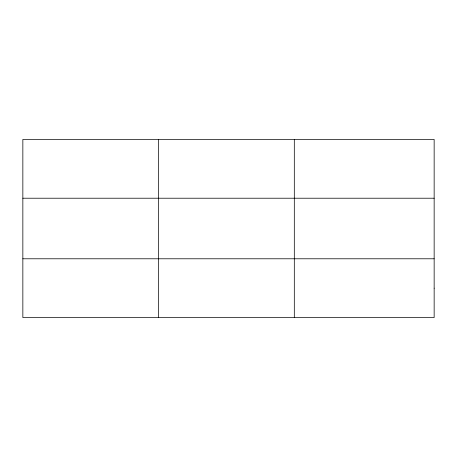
<?xml version="1.0" encoding="UTF-8"?>
<svg xmlns="http://www.w3.org/2000/svg" width="457" height="457" viewBox="0 0 457 457"><rect width="100%" height="100%" fill="white"/><g stroke="black" fill="none" stroke-linecap="round" stroke-linejoin="round"><path stroke-width="0.69" d="M294.308 317.569L294.308 139.431M22.85 198.218L434.15 198.218M22.85 258.782L434.15 258.782M158.579 139.431L158.579 317.569M434.15 288.178L434.15 317.569L22.85 317.569L22.85 139.431L434.15 139.431L434.15 288.178"/></g></svg>
